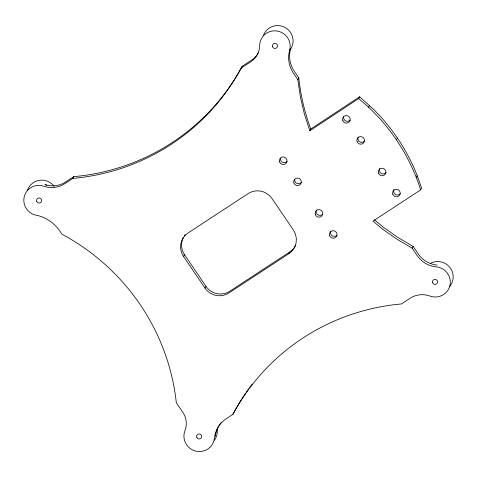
<?xml version="1.0" encoding="UTF-8"?>
<svg xmlns="http://www.w3.org/2000/svg" width="477" height="477" viewBox="0 0 477 477"><rect width="100%" height="100%" fill="white"/><g stroke="black" fill="none" stroke-linecap="round" stroke-linejoin="round"><path stroke-width="0.72" d="M289.825 50.288L290.606 48.487A27.946 27.404 28.7 0 0 294.381 71.419L298.769 77.888A217.303 213.088 28.7 0 0 310.765 129.023L309.806 130.781L304.404 114.057L300.397 96.974L297.809 79.647L293.421 73.178A27.946 27.404 28.7 0 1 289.64 50.246A15.342 15.043 28.7 0 0 277.089 31.017A15.342 15.043 28.7 0 0 259.667 45.524A20.374 19.98 28.7 0 1 250.777 61.771L241.243 68.014A217.303 213.088 28.7 0 1 72.778 178.41L64.484 183.848A23.319 22.866 28.7 0 1 43.991 186.263A15.342 15.043 28.7 0 0 24.625 195.403A15.342 15.043 28.7 0 0 34.183 214.716L38.506 215.717A37.6 36.872 28.7 0 1 59.822 231.047L61.962 234.195A217.303 213.088 28.7 0 1 176.317 402.737L182.816 412.313A20.29 19.897 28.7 0 1 184.945 430.767A15.342 15.043 28.7 0 0 195.594 451.069A15.342 15.043 28.7 0 0 214.376 438.303A28.071 27.523 28.7 0 1 226.462 418.573L232.883 414.364A217.303 213.088 28.7 0 1 401.342 303.968L409.999 298.298A22.449 22.014 28.7 0 1 429.968 296.062A15.342 15.043 28.7 0 0 449.978 285.246A15.342 15.043 28.7 0 0 436.205 266.846A25.376 24.882 28.7 0 1 417.232 255.654L412.164 248.183L396.888 239.174L382.381 228.972L372.948 221.137L420.648 189.888L421.608 188.129L416.85 174.695A191.736 188.021 28.7 0 0 374.224 109.996L359.634 96.801L310.765 129.023M72.778 178.41L73.744 176.651A217.303 213.088 28.7 0 0 242.209 66.261L251.737 60.013A20.374 19.98 28.7 0 0 258.218 53.007M241.243 68.014L242.209 66.261M183.55 256.477A17.255 16.922 28.7 0 1 188.117 232.943L248.129 193.614A17.255 16.922 28.7 0 1 265.266 192.654L269.01 195.153L271.991 198.521L293.433 230.117L295.448 234.118L296.354 238.476L296.092 242.9A17.255 16.922 28.7 0 1 288.871 253.657L228.853 292.985A17.255 16.922 28.7 0 1 204.991 288.078L183.55 256.477L184.51 254.718A17.255 16.922 28.7 0 1 183.263 237.743M297.809 79.647L298.769 77.888M204.991 288.078L205.957 286.319L184.51 254.718M309.806 130.781L358.674 98.56L359.634 96.801M420.648 189.888C410.792 158.465 392.625 129.762 368.608 107.253L369.568 105.5M288.871 253.657L289.831 251.898A17.255 16.922 28.7 0 0 295.645 245.333M232.883 414.364L233.843 412.605A217.303 213.088 28.7 0 1 242.31 398.241M396.429 139.803L397.389 138.044M416.284 177.522L417.25 175.769M412.164 248.183L413.13 246.424L397.848 237.415L383.341 227.213L374.469 219.843M73.744 176.651L65.45 182.089A23.319 22.866 28.7 0 1 44.951 184.504L46.74 185.404M289.831 251.898L229.819 291.226A17.255 16.922 28.7 0 1 205.957 286.319M430.367 263.489L431.321 262.887A15.342 15.043 28.7 0 1 449.728 286.397M358.674 98.56L368.608 107.253M413.13 246.424L418.198 253.895A25.376 24.882 28.7 0 0 437.165 265.087M54.151 186.483L53.454 185.44A15.342 15.043 28.7 0 0 27.511 190.132M215.336 436.544A28.071 27.523 28.7 0 1 219.885 424.208M220.261 423.665A28.071 27.523 28.7 0 1 221.066 422.61M242.704 397.633A217.303 213.088 28.7 0 1 245.518 393.412M246.341 392.219A217.303 213.088 28.7 0 1 248.857 388.666M249.715 387.497A217.303 213.088 28.7 0 1 252.333 384.021M263.31 35.733A15.342 15.043 28.7 0 1 285.019 27.457A15.342 15.043 28.7 0 1 289.837 50.186M217.166 429.085A15.342 15.043 28.7 0 1 214.411 440.277M184.372 235.829A17.255 16.922 28.7 0 1 185.255 234.636M350.237 120.097A3.834 3.762 28.7 0 1 343.595 116.805M287.059 161.494A3.834 3.762 28.7 0 1 280.422 158.203M301.357 182.56A3.834 3.762 28.7 0 1 294.714 179.274M364.529 141.162A3.834 3.762 28.7 0 1 358.203 136.941M385.971 172.763A3.834 3.762 28.7 0 1 379.644 168.542M322.798 214.161A3.834 3.762 28.7 0 1 316.472 209.94M337.09 235.227A3.834 3.762 28.7 0 1 330.77 231.011M400.269 193.829A3.834 3.762 28.7 0 1 393.942 189.613M196.786 437.23A2.558 2.504 28.7 0 0 201.115 438.124A2.558 2.504 28.7 0 0 199.666 433.981A2.558 2.504 28.7 0 0 196.786 437.23M36.687 201.276A2.558 2.504 28.7 0 0 41.016 202.165A2.558 2.504 28.7 0 0 39.567 198.027A2.558 2.504 28.7 0 0 36.687 201.276M432.633 282.682A2.558 2.504 28.7 0 0 436.962 283.571A2.558 2.504 28.7 0 0 435.513 279.427A2.558 2.504 28.7 0 0 432.633 282.682M272.534 46.728A2.558 2.504 28.7 0 0 276.863 47.617A2.558 2.504 28.7 0 0 275.414 43.473A2.558 2.504 28.7 0 0 272.534 46.728M342.778 120.514A3.834 3.762 28.7 0 0 349.271 121.85A3.834 3.762 28.7 0 0 347.101 115.637A3.834 3.762 28.7 0 0 342.778 120.514M279.605 161.912A3.834 3.762 28.7 0 0 286.099 163.247A3.834 3.762 28.7 0 0 283.928 157.034A3.834 3.762 28.7 0 0 279.605 161.912M329.637 235.65A3.834 3.762 28.7 0 0 336.13 236.986A3.834 3.762 28.7 0 0 333.96 230.773A3.834 3.762 28.7 0 0 329.637 235.65M392.809 194.252A3.834 3.762 28.7 0 0 399.303 195.588A3.834 3.762 28.7 0 0 397.132 189.375A3.834 3.762 28.7 0 0 392.809 194.252M378.511 173.187A3.834 3.762 28.7 0 0 385.011 174.522A3.834 3.762 28.7 0 0 382.84 168.303A3.834 3.762 28.7 0 0 378.511 173.187M315.339 214.584A3.834 3.762 28.7 0 0 321.838 215.92A3.834 3.762 28.7 0 0 319.662 209.701A3.834 3.762 28.7 0 0 315.339 214.584M357.07 141.586A3.834 3.762 28.7 0 0 363.569 142.921A3.834 3.762 28.7 0 0 361.393 136.702A3.834 3.762 28.7 0 0 357.07 141.586M293.898 182.983A3.834 3.762 28.7 0 0 300.391 184.319A3.834 3.762 28.7 0 0 298.22 178.1A3.834 3.762 28.7 0 0 293.898 182.983"/></g></svg>
